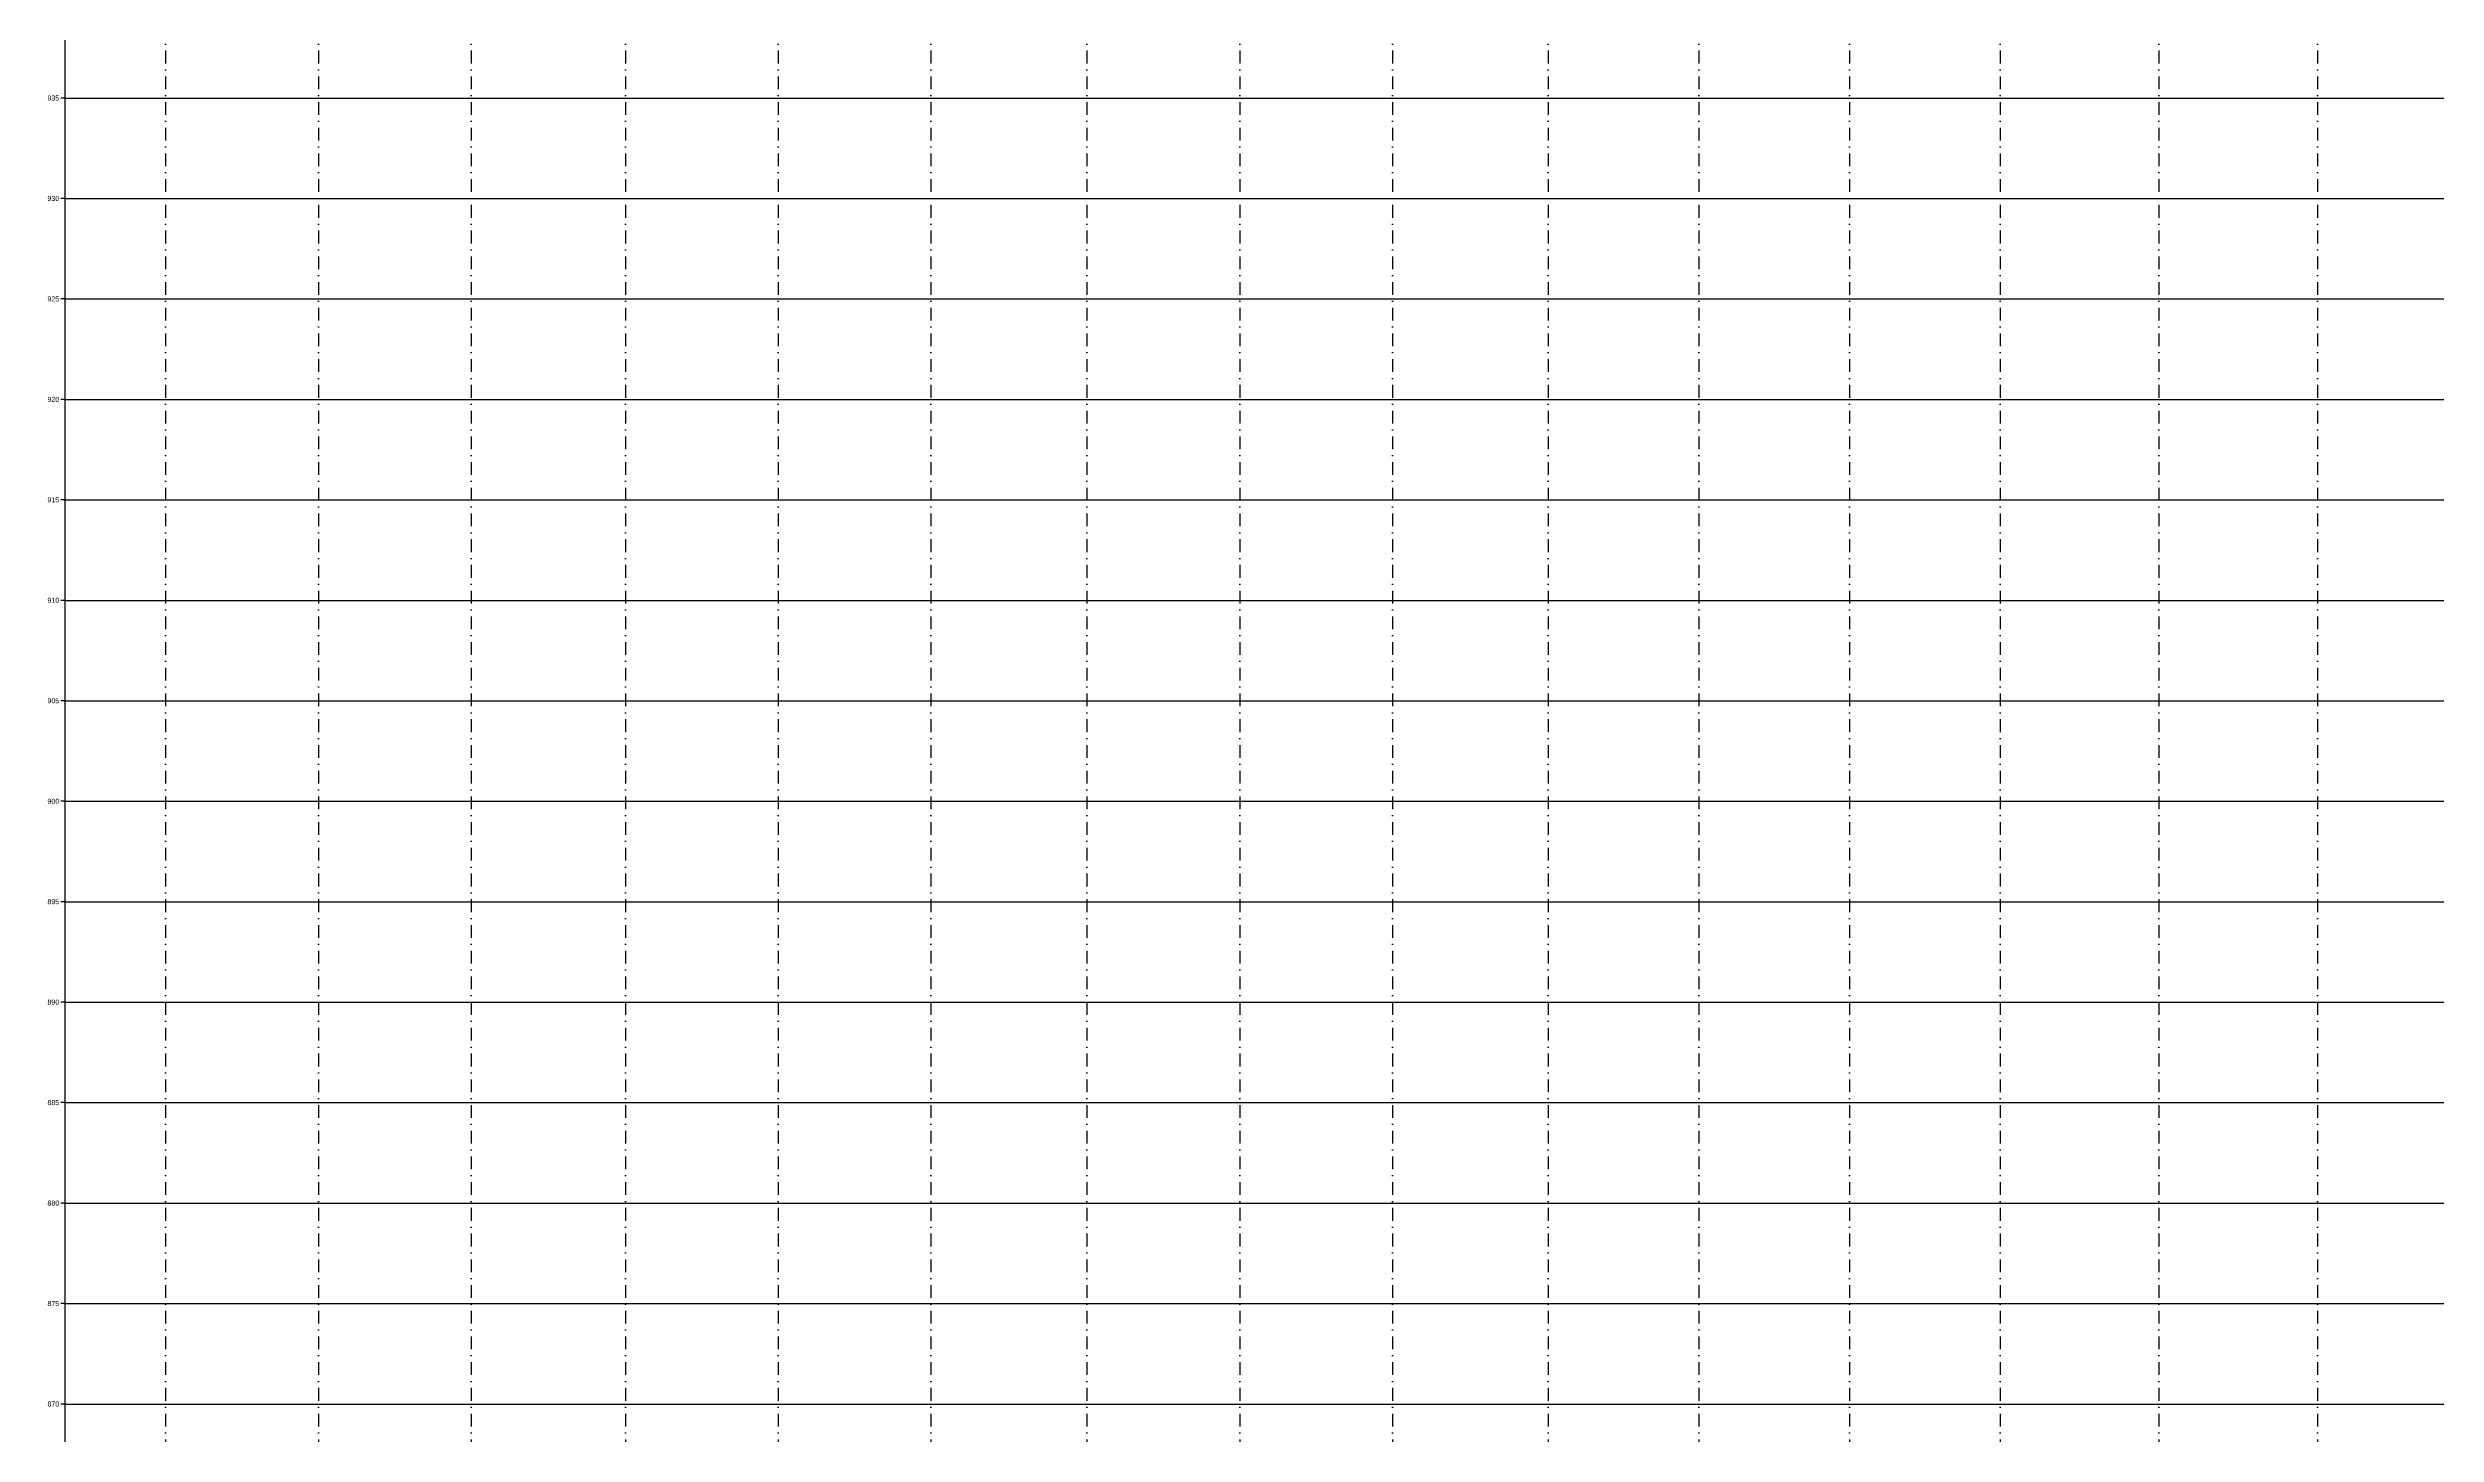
# Model space of a CAD drawing. Header units: metres. Extents: x -121 to 9872, y 3505 to 10721.
# Drawn here: x -9 to 1180, y 8685 to 9375 of the extents above; entities that cross this region are included whole.
import ezdxf

# ---------------------------------------------------------------- set-up
doc = ezdxf.new("R2010")
doc.units = ezdxf.units.M
doc.linetypes.add('DASHDOT', pattern=[25.4, 12.7, -6.35, 0, -6.35])
for name, color, linetype in [('Grade', 9, 'Continuous'), ('Ind.Rot', 8, 'DASHDOT'), ('Modelo_Perfil', 252, 'Continuous'), ('Modelo_Texto_Geral', 7, 'Continuous')]:
    doc.layers.add(name, color=color, linetype=linetype)
doc.styles.add('Arial', font='arial.ttf')

msp = doc.modelspace()

# ---------------------------------------------------------------- linework, layer by layer
at = {"layer": 'Grade'}
for points in [[(0, 9350), (9859.453, 9350)], [(0, 9300), (9859.453, 9300)], [(0, 9250), (9859.453, 9250)], [(0, 9200), (9859.453, 9200)], [(0, 9150), (9859.453, 9150)], [(0, 9100), (9859.453, 9100)], [(0, 9050), (9859.453, 9050)], [(0, 9000), (9859.453, 9000)], [(0, 8950), (9859.453, 8950)], [(0, 8900), (9859.453, 8900)], [(0, 8850), (9859.453, 8850)], [(0, 8800), (9859.453, 8800)], [(0, 8750), (9859.453, 8750)], [(0, 8700), (9859.453, 8700)]]:
    msp.add_lwpolyline(points, dxfattribs=at)
at = {"layer": 'Ind.Rot', "linetype": 'DASHDOT', "ltscale": 0.5}
for points in [[(50, 10500), (50, 8300)], [(126, 10500), (126, 8300)], [(202, 10500), (202, 8300)], [(278.783, 10500), (278.783, 8300)], [(354.781, 10500), (354.781, 8300)], [(430.781, 10500), (430.781, 8300)], [(508.535, 10500), (508.535, 8300)], [(584.535, 10500), (584.535, 8300)], [(660.535, 10500), (660.535, 8300)], [(738.095, 10500), (738.095, 8300)], [(812.997, 10500), (812.997, 8300)], [(887.997, 10500), (887.997, 8300)], [(963.022, 10500), (963.022, 8300)], [(1042.022, 10500), (1042.022, 8300)], [(1121.022, 10500), (1121.022, 8300)]]:
    msp.add_lwpolyline(points, dxfattribs=at)
at = {"layer": 'Modelo_Perfil'}
msp.add_line((0, 8300), (0, 10500), dxfattribs=at)
for points in [[(0, 9350), (-2.142, 9350)], [(0, 9300), (-2.142, 9300)], [(0, 9250), (-2.142, 9250)], [(0, 9200), (-2.142, 9200)], [(0, 9150), (-2.142, 9150)], [(0, 9100), (-2.142, 9100)], [(0, 9050), (-2.142, 9050)], [(0, 9000), (-2.142, 9000)], [(0, 8950), (-2.142, 8950)], [(0, 8900), (-2.142, 8900)], [(0, 8850), (-2.142, 8850)], [(0, 8800), (-2.142, 8800)], [(0, 8750), (-2.142, 8750)], [(0, 8700), (-2.142, 8700)]]:
    msp.add_lwpolyline(points, dxfattribs=at)

# ---------------------------------------------------------------- texts
at = {"layer": 'Modelo_Texto_Geral', "linetype": 'Continuous', "lineweight": -2, "char_height": 2.5, "attachment_point": 6, "style": 'Arial'}
for s, insert in [('935', (-3, 9350)), ('930', (-3, 9300)), ('925', (-3, 9250)), ('920', (-3, 9200)), ('915', (-3, 9150)), ('910', (-3, 9100)), ('905', (-3, 9050)), ('900', (-3, 9000)), ('895', (-3, 8950)), ('890', (-3, 8900)), ('885', (-3, 8850)), ('880', (-3, 8800)), ('875', (-3, 8750)), ('870', (-3, 8700))]:
    msp.add_mtext(s, dxfattribs=dict(at, insert=insert))

doc.saveas('drawing.dxf')
